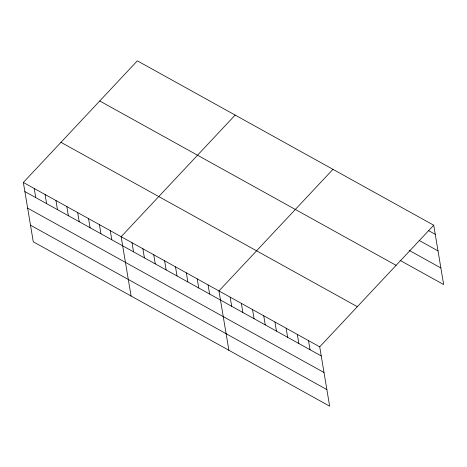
<?xml version="1.0" encoding="UTF-8"?>
<svg xmlns="http://www.w3.org/2000/svg" width="467" height="467" viewBox="0 0 467 467"><rect width="100%" height="100%" fill="white"/><g stroke="black" fill="none" stroke-linecap="round" stroke-linejoin="round"><path stroke-width="0.7" d="M23.35 182.457L319.714 346.829L329.644 406.162L33.28 241.789L23.35 182.457L137.356 60.838L433.72 225.211L443.65 284.543L400.108 260.393M235.158 115.08L121.151 236.699L131.081 296.031M332.959 169.323L218.953 290.941L228.883 350.273M319.714 346.829L433.72 225.211M428.402 230.535L435.244 234.329M419.36 240.552L438.023 250.902M409.156 250.376L440.877 267.97M99.734 100.971L396.098 265.344M60.973 142.324L357.337 306.696M24.874 191.575L321.243 355.947M27.646 208.142L324.016 372.514M30.507 225.217L326.871 389.589M308.518 340.618L310.047 349.736M297.321 334.407L298.851 343.525M286.125 328.202L287.654 337.314M274.929 321.991L276.458 331.109M263.732 315.78L265.262 324.898M252.542 309.568L254.066 318.687M241.346 303.363L242.869 312.476M230.149 297.152L231.673 306.27M208.084 284.917L209.613 294.035M197.22 278.887L198.744 288.005M186.351 272.862L187.874 281.98M175.487 266.832L177.011 275.95M164.618 260.808L166.141 269.926M153.748 254.778L155.278 263.896M142.884 248.753L144.408 257.872M132.015 242.729L133.544 251.841M110.282 230.675L111.811 239.787M99.418 224.645L100.942 233.763M88.549 218.62L90.078 227.733M77.685 212.59L79.209 221.708M66.816 206.566L68.345 215.684M55.952 200.536L57.476 209.654M45.083 194.511L46.607 203.63M34.219 188.481L35.743 197.599"/></g></svg>
